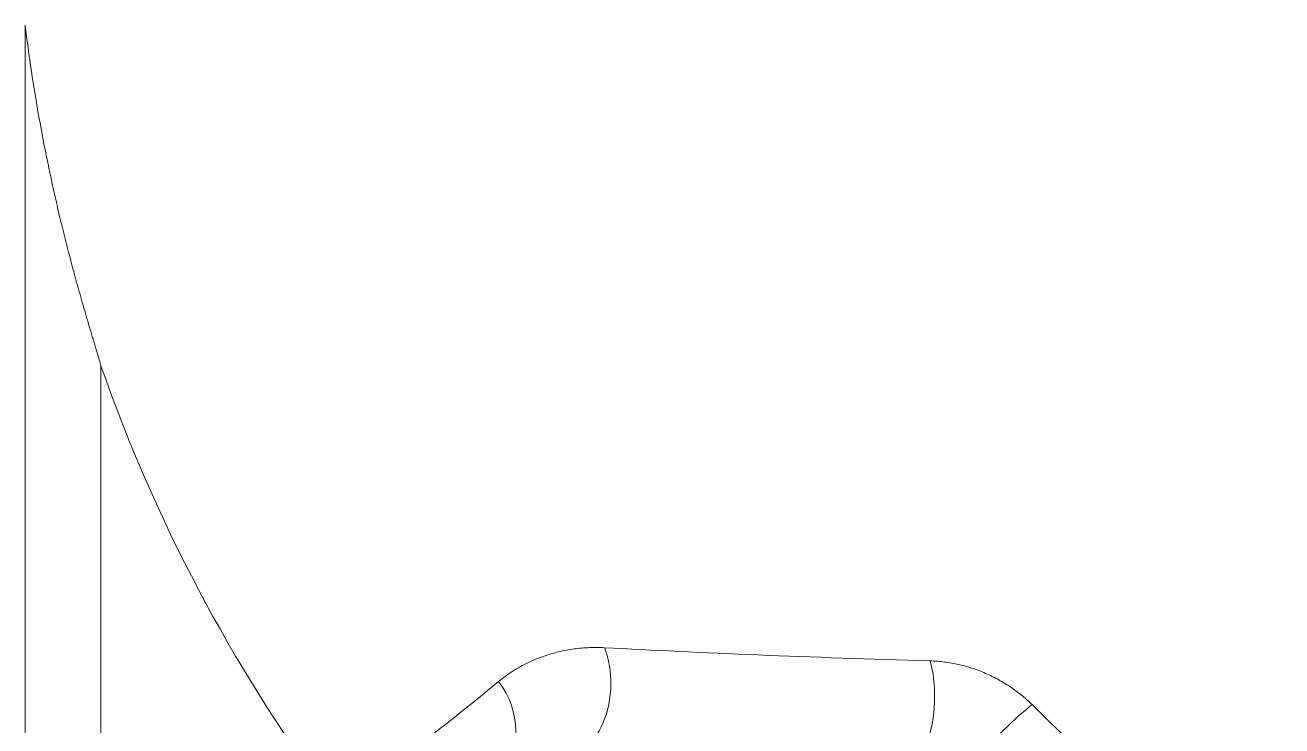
# Model space of a CAD drawing. Header units: millimetres. Extents: x 409 to 2276, y 1039 to 1674.
# Drawn here: x 1726.84 to 1743.41, y 1495.32 to 1504.55 of the extents above; entities that cross this region are included whole.
import ezdxf

# ---------------------------------------------------------------- set-up
doc = ezdxf.new("R2010")
doc.units = ezdxf.units.MM
doc.layers.add('粗实线层', color=7, linetype='Continuous', lineweight=35)

msp = doc.modelspace()

# ---------------------------------------------------------------- linework, layer by layer
at = {"layer": '粗实线层', "lineweight": 20}
for p, q in [((1726.838, 1491.457), (1726.838, 1504.55)), ((1727.838, 1491.51), (1727.838, 1500.062))]:
    msp.add_line(p, q, dxfattribs=at)
msp.add_arc((1748.126, 1507.161), 21.494, 199.2849, 216.4349, dxfattribs=at)
for centre, major_axis, ratio, start_param, end_param in [((1733.841, 1495.847), (-0.054, -0.999), 0.718947, 0.075367, 2.137111), ((1748.126, 1497.039), (18.961, 0), 0.052336, 3.908682, 4.196388), ((1738.336, 1495.665), (-0.03, -1), 0.49273, 0.06018, 2.121926), ((1745.85, 1509.437), (15.031, 15.031), 0.052336, 3.157201, 3.646995), ((1732.38, 1495.381), (0.637, -0.771), 0.873781, 0.107825, 1.528148), ((1739.741, 1495.062), (-0.702, -0.713), 0.146148, 4.011817, 6.230257), ((1738.967, 1498.002), (12.124, -12.124), 0.052336, 4.859266, 5.139117)]:
    msp.add_ellipse(centre, major_axis=major_axis, ratio=ratio, start_param=start_param, end_param=end_param, dxfattribs=at)
msp.add_open_spline([(1726.838, 1504.55), (1726.863, 1504.348), (1726.891, 1504.145), (1726.952, 1503.742), (1726.985, 1503.54), (1727.057, 1503.139), (1727.095, 1502.939), (1727.157, 1502.639), (1727.178, 1502.539), (1727.222, 1502.34), (1727.244, 1502.241), (1727.29, 1502.044), (1727.314, 1501.946), (1727.362, 1501.751), (1727.387, 1501.653), (1727.437, 1501.46), (1727.462, 1501.364), (1727.514, 1501.172), (1727.541, 1501.077), (1727.594, 1500.889), (1727.621, 1500.795), (1727.655, 1500.68), (1727.662, 1500.657), (1727.675, 1500.611), (1727.682, 1500.588), (1727.702, 1500.521), (1727.715, 1500.477), (1727.735, 1500.412), (1727.741, 1500.391), (1727.754, 1500.349), (1727.76, 1500.328), (1727.772, 1500.288), (1727.778, 1500.269), (1727.79, 1500.231), (1727.795, 1500.213), (1727.803, 1500.187), (1727.806, 1500.179), (1727.811, 1500.162), (1727.813, 1500.154), (1727.82, 1500.132), (1727.824, 1500.118), (1727.829, 1500.1), (1727.83, 1500.095), (1727.833, 1500.085), (1727.835, 1500.076), (1727.837, 1500.07), (1727.838, 1500.065), (1727.838, 1500.063), (1727.838, 1500.062)], degree=3, knots=[0, 0, 0, 0, 0.125, 0.125, 0.25, 0.25, 0.375, 0.375, 0.4375, 0.4375, 0.5, 0.5, 0.5625, 0.5625, 0.625, 0.625, 0.6875, 0.6875, 0.75, 0.75, 0.8125, 0.8125, 0.828125, 0.828125, 0.84375, 0.84375, 0.875, 0.875, 0.890625, 0.890625, 0.90625, 0.90625, 0.921875, 0.921875, 0.9375, 0.9375, 0.945312, 0.945312, 0.953125, 0.953125, 0.96875, 0.96875, 0.976562, 0.976562, 0.984375, 0.992187, 0.992187, 1, 1, 1, 1], dxfattribs=at)
for points in [[(1734.476, 1496.35), (1734.41, 1496.353), (1734.278, 1496.355), (1734.075, 1496.337), (1733.871, 1496.299), (1733.668, 1496.24), (1733.466, 1496.156), (1733.268, 1496.047), (1733.141, 1495.955), (1733.079, 1495.904)], [(1740.114, 1495.6), (1740.075, 1495.637), (1739.994, 1495.712), (1739.855, 1495.818), (1739.698, 1495.917), (1739.526, 1496.005), (1739.341, 1496.077), (1739.149, 1496.131), (1738.96, 1496.164), (1738.834, 1496.174), (1738.771, 1496.176)]]:
    msp.add_open_spline(points, degree=3, dxfattribs=at)

doc.saveas('drawing.dxf')
